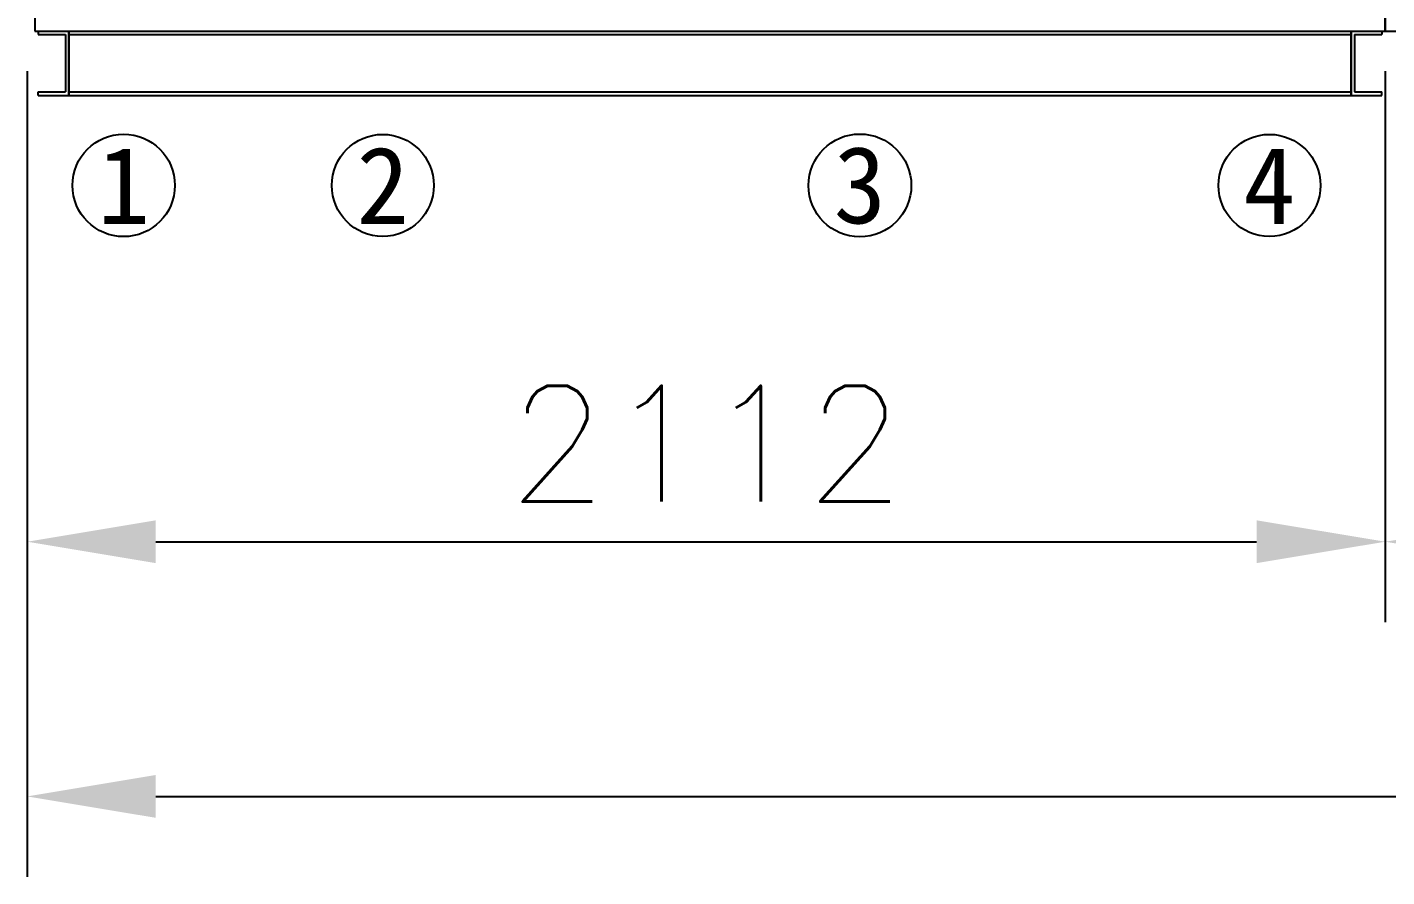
# Model space of a CAD drawing. Header units: millimetres. Extents: x -7350 to 21750, y -6100 to 14306.
# Drawn here: x 0 to 2114, y -1315 to 6 of the extents above; entities that cross this region are included whole.
import ezdxf
from ezdxf.enums import TextEntityAlignment as Align

# ---------------------------------------------------------------- set-up
doc = ezdxf.new("R2010")
doc.units = ezdxf.units.MM
for name, color, linetype in [('Dim', 1, 'Continuous'), ('McFrame', 7, 'Continuous'), ('SectionName', 1, 'Continuous')]:
    doc.layers.add(name, color=color, linetype=linetype)
doc.styles.add('ROMANS', font='romans.shx')
doc.styles.add('vm', font='宋体', dxfattribs={"height": 198})
doc.dimstyles.new('McDim', dxfattribs={"dimscale": 100, "dimtxt": 1.8, "dimasz": 2, "dimexe": 1.25, "dimexo": 0.625, "dimtad": 1, "dimdec": 1, "dimdsep": 46, "dimtxsty": 'ROMANS', "dimcen": 2.5, "dimadec": 0, "dimazin": 0, "dimtfac": 1, "dimtmove": 0, "dimatfit": 1, "dimfxl": 0, "dimarcsym": 0})

# ---------------------------------------------------------------- blocks, each defined once
blk = doc.blocks.new('*D41')
at = {"layer": 'Defpoints', "color": 0}
for p in [(0, 0), (2112, 0), (2112, -794)]:
    blk.add_point(p, dxfattribs=at)
at = {"layer": 'Dim', "color": 0, "lineweight": -2}
for p, q in [((0, -62.5), (0, -919)), ((2112, -62.5), (2112, -919)), ((200, -794), (1912, -794))]:
    blk.add_line(p, q, dxfattribs=at)
at = {"layer": 'Dim', "color": 0}
for points in [[(200, -760.7), (200, -827.3), (0, -794)], [(1912, -760.7), (1912, -827.3), (2112, -794)]]:
    blk.add_solid(points, dxfattribs=at)
at = {"layer": 'Dim', "color": 0, "insert": (1056, -641.5), "char_height": 180, "attachment_point": 5, "style": 'ROMANS'}
blk.add_mtext('2112', dxfattribs=at)
blk = doc.blocks.new('*D42')
at = {"layer": 'Defpoints', "color": 0}
for p in [(2112, 0), (4187, 0), (4187, -794)]:
    blk.add_point(p, dxfattribs=at)
at = {"layer": 'Dim', "color": 0, "lineweight": -2}
for p, q in [((2112, -62.5), (2112, -919)), ((4187, -62.5), (4187, -919)), ((2312, -794), (3987, -794))]:
    blk.add_line(p, q, dxfattribs=at)
at = {"layer": 'Dim', "color": 0}
for points in [[(2312, -760.7), (2312, -827.3), (2112, -794)], [(3987, -760.7), (3987, -827.3), (4187, -794)]]:
    blk.add_solid(points, dxfattribs=at)
at = {"layer": 'Dim', "color": 0, "insert": (3149.5, -641.5), "char_height": 180, "attachment_point": 5, "style": 'ROMANS'}
blk.add_mtext('2075', dxfattribs=at)
blk = doc.blocks.new('*D46')
at = {"layer": 'Defpoints', "color": 0}
for p in [(0, 0), (9249, 0), (9249, -1190)]:
    blk.add_point(p, dxfattribs=at)
at = {"layer": 'Dim', "color": 0, "lineweight": -2}
for p, q in [((0, -62.5), (0, -1315)), ((9249, -62.5), (9249, -1315)), ((200, -1190), (9049, -1190))]:
    blk.add_line(p, q, dxfattribs=at)
at = {"layer": 'Dim', "color": 0}
for points in [[(200, -1156.7), (200, -1223.3), (0, -1190)], [(9049, -1156.7), (9049, -1223.3), (9249, -1190)]]:
    blk.add_solid(points, dxfattribs=at)
at = {"layer": 'Dim', "color": 0, "insert": (4624.5, -1037.5), "char_height": 180, "attachment_point": 5, "style": 'ROMANS'}
blk.add_mtext('9249', dxfattribs=at)

msp = doc.modelspace()

# ---------------------------------------------------------------- linework, layer by layer
at = {"layer": 'McFrame'}
for p, q in [((17, 0), (65, 0)), ((17, 0), (17, -5.3)), ((65, 0), (65, -100)), ((65, 0), (2059, 0)), ((65, -100), (65, 0)), ((2059, -100), (2059, 0)), ((2059, 0), (2107, 0)), ((2059, 0), (2059, -100)), ((2107, 0), (2107, -5.3)), ((17, -5.3), (59.7, -5.3)), ((59.7, -5.3), (59.7, -94.7)), ((65, -5.3), (2059, -5.3)), ((2064.3, -5.3), (2107, -5.3)), ((2064.3, -5.3), (2064.3, -94.7)), ((17, -94.7), (59.7, -94.7)), ((17, -100), (17, -94.7)), ((17, -100), (65, -100)), ((65, -94.7), (2059, -94.7)), ((65, -100), (2059, -100)), ((2059, -100), (2107, -100)), ((2064.3, -94.7), (2107, -94.7)), ((2107, -100), (2107, -94.7))]:
    msp.add_line(p, q, dxfattribs=at)
for points in [[(12, 0), (2112, 0), (2112, 2110), (12, 2110)], [(2112, 0), (4187, 0), (4187, 2110), (2112, 2110)]]:
    msp.add_lwpolyline(points, close=True, dxfattribs=at)
at = {"layer": 'SectionName'}
for centre, radius in [((150, -240), 79.65), ((553, -240), 79.35), ((1295, -240), 79.94), ((1932, -240), 79.35)]:
    msp.add_circle(centre, radius, dxfattribs=at)

# ---------------------------------------------------------------- texts
at = {"layer": 'SectionName', "style": 'vm'}
for s, p in [('1', (150, -240)), ('2', (553, -240)), ('3', (1295, -240)), ('4', (1932, -240))]:
    msp.add_text(s, height=120, dxfattribs=at).set_placement(p, align=Align.MIDDLE)

# ---------------------------------------------------------------- dimensions: what is measured, and where the dimension line sits
at = {"layer": 'Dim'}
for base, p1, p2, picture, middle in [((2112, -794), (0, 0), (2112, 0), '*D41', (1056, -641.5)), ((9249, -1190), (0, 0), (9249, 0), '*D46', (4624.5, -1037.5)), ((4187, -794), (2112, 0), (4187, 0), '*D42', (3149.5, -641.5))]:
    dim = msp.add_linear_dim(base=base, p1=p1, p2=p2, dimstyle='McDim', dxfattribs=at)
    dim.commit()
    dim.dimension.update_dxf_attribs({"geometry": picture, "text_midpoint": middle})

doc.saveas('drawing.dxf')
